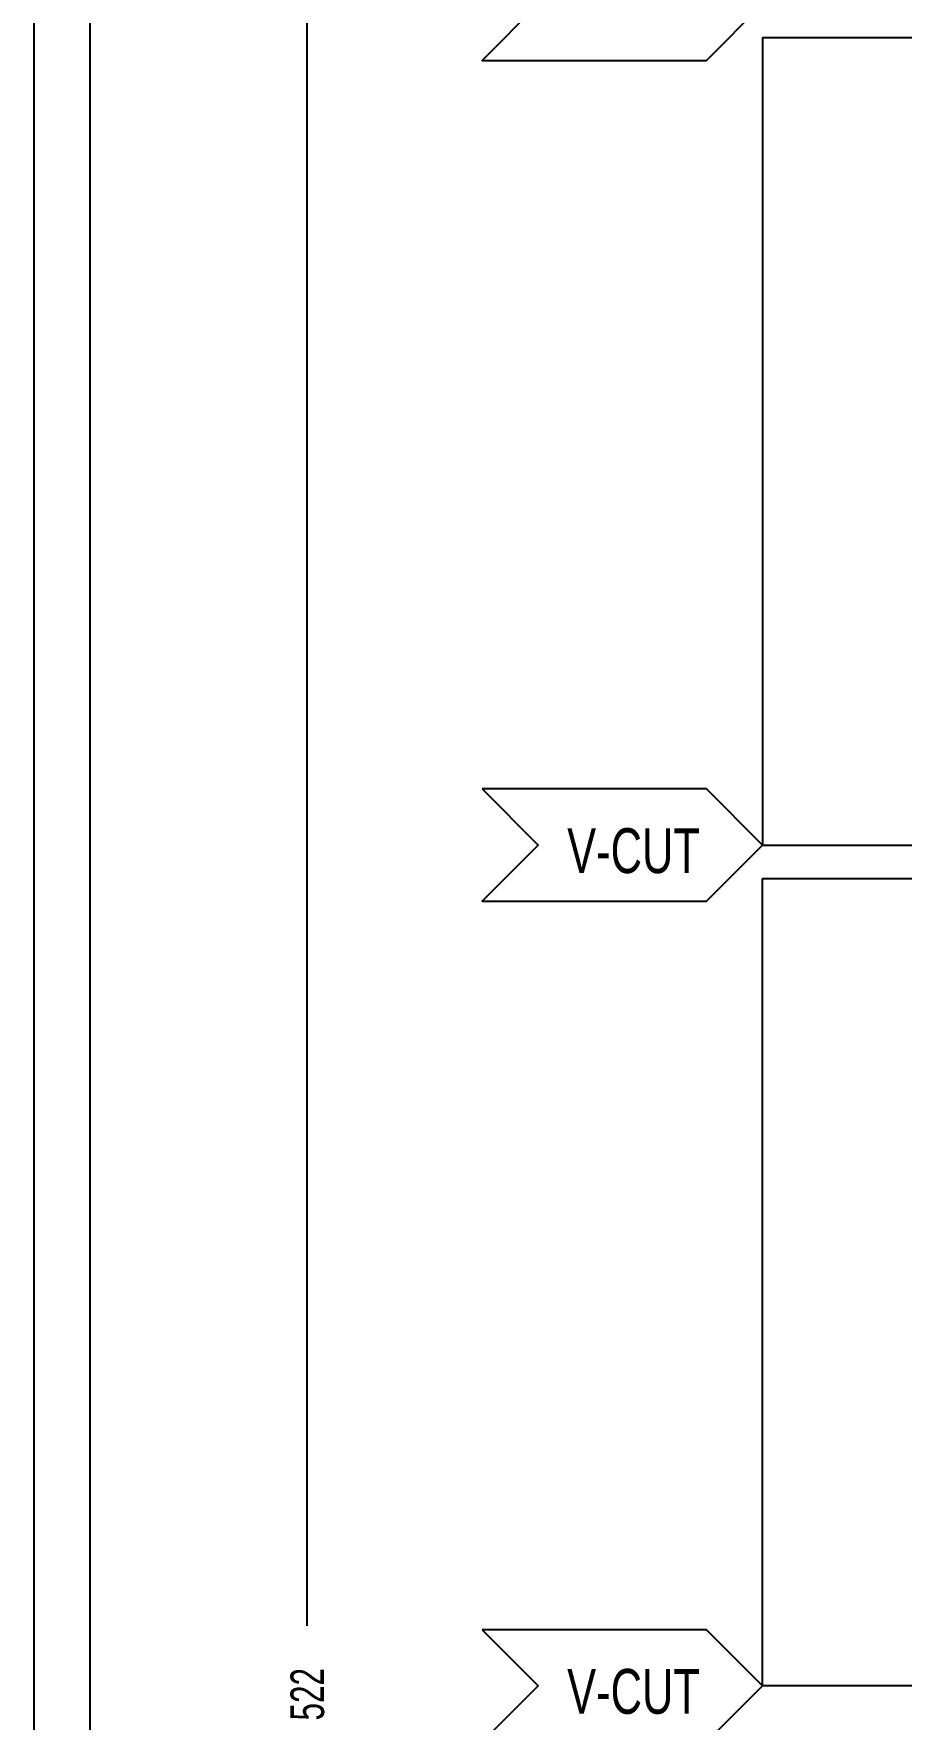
# Model space of a CAD drawing. Extents: x -65 to 700, y -155 to 755.
# Drawn here: x -65 to 12.4, y 222 to 372.4 of the extents above; entities that cross this region are included whole.
import ezdxf
from ezdxf.enums import TextEntityAlignment as Align

# ---------------------------------------------------------------- set-up
doc = ezdxf.new("R2010")
doc.units = 0
for name, color, linetype in [('BOARD_GEOMETRY_DIMENSION', 212, 'CONTINUOUS'), ('BOARD_GEOMETRY_OUTLINE', 254, 'CONTINUOUS'), ('DRAWING_FORMAT_OUTLINE', 85, 'CONTINUOUS')]:
    doc.layers.add(name, color=color, linetype=linetype)

msp = doc.modelspace()

# ---------------------------------------------------------------- linework, layer by layer
at = {"layer": 'BOARD_GEOMETRY_DIMENSION'}
msp.add_lwpolyline([(-40.6, 230.35), (-40.6, 522)], dxfattribs=at)
at = {"layer": 'BOARD_GEOMETRY_OUTLINE'}
for points in [[(-25, 380), (-20, 375), (-25, 370), (-5, 370), (0, 375), (-5, 380)], [(-25, 305), (-20, 300), (-25, 295), (-5, 295), (0, 300), (-5, 305)], [(-25, 230), (-20, 225), (-25, 220), (-5, 220), (0, 225), (-5, 230)]]:
    msp.add_lwpolyline(points, close=True, dxfattribs=at)
for points in [[(0, 300), (167.5, 300), (167.5, 315.975, -0.429311), (168, 316.475), (174.75, 316.475), (175, 316.725), (175, 334.705), (174.75, 334.955), (168, 334.955, -0.410035), (167.5, 335.455), (167.5, 372), (0, 372)], [(0, 297), (222.5, 297), (222.5, 260.455, 0.410035), (223, 259.955), (229.75, 259.955), (230, 259.705), (230, 241.725), (229.75, 241.475), (223, 241.475, 0.006409), (222.9875, 241.4752, 0.414214), (222.4998, 240.9875, 0.006409), (222.5, 240.975), (222.5, 225), (0, 225)]]:
    msp.add_lwpolyline(points, format="xyb", close=True, dxfattribs=at)
at = {"layer": 'DRAWING_FORMAT_OUTLINE'}
for points in [[(-65, -155), (700, -155), (700, 755), (-65, 755)], [(-60, -150), (695, -150), (695, 750), (-60, 750)]]:
    msp.add_lwpolyline(points, close=True, dxfattribs=at)

# ---------------------------------------------------------------- texts
at = {"layer": 'BOARD_GEOMETRY_DIMENSION', "width": 0.7}
msp.add_text('522', height=3, rotation=90, dxfattribs=at).set_placement((-39.1, 221.9))
at = {"layer": 'BOARD_GEOMETRY_OUTLINE', "width": 0.725}
for p in [(-11.5, 297.5), (-11.5, 222.5)]:
    msp.add_text('V-CUT', height=4, dxfattribs=at).set_placement(p, align=Align.CENTER)

doc.saveas('drawing.dxf')
